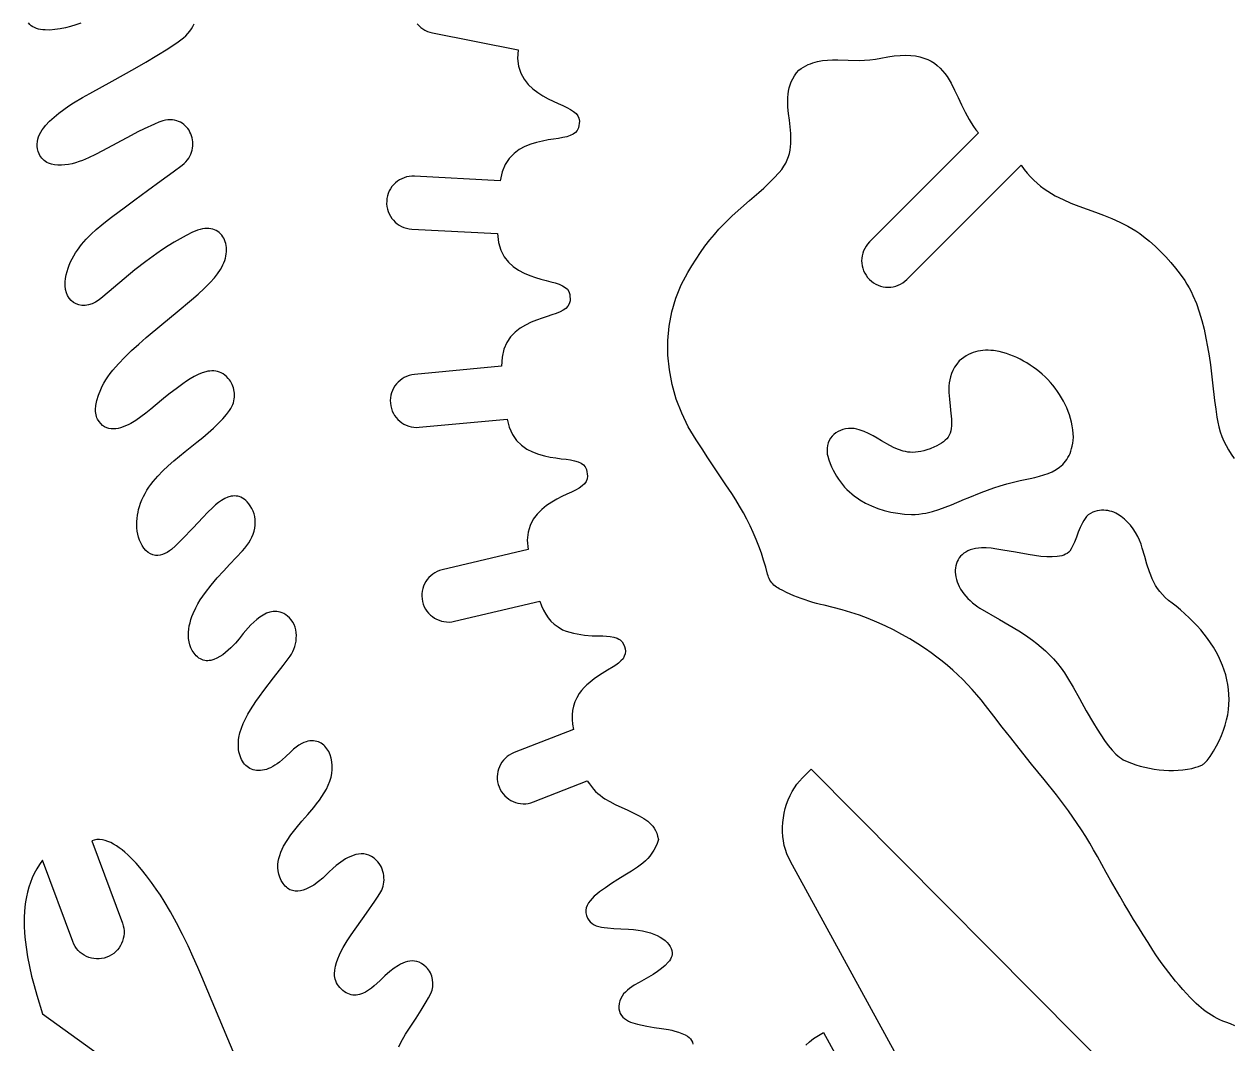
# Model space of a CAD drawing. Extents: x 4 to 246, y 5 to 420.
# Drawn here: x 4.5 to 73, y 49.9 to 107.8 of the extents above; entities that cross this region are included whole.
import ezdxf

# ---------------------------------------------------------------- set-up
doc = ezdxf.new("R2010")
doc.units = 0
doc.layers.add('IMPORT_-_TIRANO', color=18, linetype='CONTINUOUS')

msp = doc.modelspace()

# ---------------------------------------------------------------- linework, layer by layer
at = {"layer": 'IMPORT_-_TIRANO'}
for points in [[(7.703, 107.806), (7.422, 107.713), (7.131, 107.627), (6.835, 107.552), (6.538, 107.491), (6.245, 107.448), (5.959, 107.426), (5.687, 107.427), (5.557, 107.438), (5.432, 107.457), (5.312, 107.483), (5.198, 107.517), (5.091, 107.559), (4.99, 107.611), (4.898, 107.672), (4.813, 107.743), (4.738, 107.824)], [(25.738, 49.74), (25.861, 49.981), (26.129, 50.453), (26.419, 50.914), (26.719, 51.37), (27.016, 51.827), (27.299, 52.289), (27.431, 52.524), (27.555, 52.762), (27.595, 52.852), (27.627, 52.947), (27.651, 53.044), (27.668, 53.144), (27.676, 53.246), (27.677, 53.348), (27.656, 53.553), (27.607, 53.752), (27.572, 53.849), (27.53, 53.942), (27.481, 54.031), (27.426, 54.115), (27.364, 54.194), (27.296, 54.266), (27.165, 54.38), (27.033, 54.47), (26.9, 54.538), (26.767, 54.584), (26.634, 54.61), (26.501, 54.617), (26.369, 54.608), (26.237, 54.584), (26.106, 54.545), (25.975, 54.494), (25.846, 54.432), (25.719, 54.361), (25.469, 54.195), (25.228, 54.008), (24.955, 53.764), (24.663, 53.483), (24.353, 53.2), (24.191, 53.067), (24.025, 52.947), (23.855, 52.844), (23.681, 52.761), (23.503, 52.704), (23.413, 52.686), (23.322, 52.676), (23.23, 52.674), (23.137, 52.681), (23.043, 52.698), (22.949, 52.725), (22.854, 52.762), (22.758, 52.81), (22.661, 52.87), (22.564, 52.943), (22.471, 53.024), (22.39, 53.108), (22.32, 53.195), (22.261, 53.286), (22.211, 53.38), (22.171, 53.476), (22.14, 53.574), (22.118, 53.675), (22.104, 53.777), (22.098, 53.881), (22.107, 54.093), (22.143, 54.308), (22.2, 54.525), (22.277, 54.742), (22.369, 54.957), (22.472, 55.168), (22.584, 55.372), (22.818, 55.756), (23.042, 56.093), (23.901, 57.32), (24.378, 58.006), (24.573, 58.297), (24.72, 58.526), (24.774, 58.627), (24.819, 58.735), (24.854, 58.848), (24.879, 58.965), (24.895, 59.085), (24.902, 59.207), (24.9, 59.331), (24.888, 59.454), (24.867, 59.577), (24.838, 59.697), (24.8, 59.814), (24.753, 59.928), (24.697, 60.036), (24.634, 60.138), (24.561, 60.233), (24.481, 60.319), (24.339, 60.443), (24.194, 60.539), (24.048, 60.61), (23.9, 60.657), (23.751, 60.683), (23.603, 60.689), (23.454, 60.676), (23.305, 60.647), (23.158, 60.603), (23.012, 60.545), (22.868, 60.477), (22.726, 60.399), (22.45, 60.221), (22.189, 60.025), (21.992, 59.854), (21.799, 59.668), (21.611, 59.482), (21.427, 59.311), (21.188, 59.115), (20.915, 58.922), (20.77, 58.833), (20.621, 58.753), (20.468, 58.684), (20.314, 58.629), (20.16, 58.591), (20.007, 58.571), (19.856, 58.574), (19.708, 58.601), (19.566, 58.655), (19.497, 58.694), (19.43, 58.739), (19.365, 58.793), (19.301, 58.856), (19.24, 58.927), (19.182, 59.007), (19.074, 59.186), (18.991, 59.365), (18.931, 59.544), (18.894, 59.723), (18.878, 59.901), (18.88, 60.078), (18.9, 60.254), (18.936, 60.429), (18.987, 60.603), (19.051, 60.776), (19.126, 60.947), (19.212, 61.116), (19.407, 61.448), (19.625, 61.771), (19.918, 62.153), (20.242, 62.537), (20.581, 62.926), (20.918, 63.323), (21.08, 63.525), (21.235, 63.73), (21.381, 63.938), (21.516, 64.149), (21.638, 64.365), (21.744, 64.584), (21.832, 64.808), (21.901, 65.036), (21.945, 65.254), (21.967, 65.474), (21.967, 65.692), (21.947, 65.907), (21.907, 66.113), (21.846, 66.309), (21.766, 66.49), (21.667, 66.655), (21.55, 66.798), (21.484, 66.861), (21.414, 66.918), (21.34, 66.968), (21.261, 67.01), (21.178, 67.045), (21.09, 67.072), (20.998, 67.091), (20.903, 67.101), (20.803, 67.102), (20.699, 67.093), (20.591, 67.074), (20.479, 67.045), (20.363, 67.004), (20.244, 66.953), (20.072, 66.859), (19.913, 66.747), (19.762, 66.621), (19.615, 66.484), (19.314, 66.19), (19.151, 66.04), (18.975, 65.891), (18.847, 65.796), (18.72, 65.711), (18.596, 65.638), (18.473, 65.575), (18.352, 65.523), (18.233, 65.481), (18.117, 65.45), (18.003, 65.428), (17.892, 65.416), (17.785, 65.413), (17.681, 65.42), (17.58, 65.435), (17.484, 65.46), (17.391, 65.493), (17.303, 65.534), (17.219, 65.583), (17.14, 65.641), (17.066, 65.706), (16.997, 65.778), (16.934, 65.858), (16.876, 65.945), (16.824, 66.038), (16.778, 66.138), (16.738, 66.245), (16.705, 66.357), (16.679, 66.476), (16.66, 66.6), (16.648, 66.73), (16.644, 66.864), (16.647, 67.004), (16.658, 67.149), (16.677, 67.298), (16.732, 67.559), (16.815, 67.824), (16.921, 68.09), (17.046, 68.354), (17.184, 68.613), (17.331, 68.864), (17.634, 69.334), (17.835, 69.618), (18.08, 69.948), (18.641, 70.678), (19.185, 71.377), (19.579, 71.899), (19.662, 72.025), (19.734, 72.16), (19.796, 72.303), (19.846, 72.453), (19.886, 72.607), (19.913, 72.764), (19.928, 72.923), (19.931, 73.082), (19.92, 73.24), (19.895, 73.395), (19.855, 73.546), (19.801, 73.691), (19.732, 73.828), (19.647, 73.957), (19.545, 74.076), (19.427, 74.182), (19.326, 74.256), (19.224, 74.317), (19.123, 74.365), (19.022, 74.402), (18.921, 74.427), (18.821, 74.442), (18.721, 74.446), (18.622, 74.441), (18.524, 74.426), (18.426, 74.404), (18.234, 74.335), (18.046, 74.239), (17.863, 74.12), (17.687, 73.983), (17.517, 73.832), (17.355, 73.672), (17.201, 73.507), (16.92, 73.181), (16.683, 72.889), (16.472, 72.644), (16.213, 72.373), (16.068, 72.237), (15.915, 72.106), (15.755, 71.985), (15.591, 71.876), (15.422, 71.784), (15.251, 71.712), (15.079, 71.665), (14.993, 71.652), (14.908, 71.646), (14.823, 71.648), (14.738, 71.659), (14.655, 71.679), (14.572, 71.708), (14.491, 71.747), (14.411, 71.797), (14.332, 71.858), (14.255, 71.93), (14.132, 72.073), (14.03, 72.225), (13.95, 72.384), (13.888, 72.55), (13.845, 72.722), (13.819, 72.897), (13.809, 73.076), (13.813, 73.257), (13.831, 73.439), (13.861, 73.62), (13.902, 73.8), (13.952, 73.978), (14.011, 74.153), (14.077, 74.322), (14.227, 74.644), (14.349, 74.869), (14.483, 75.091), (14.625, 75.308), (14.775, 75.521), (15.097, 75.936), (15.441, 76.34), (15.798, 76.733), (16.161, 77.118), (16.875, 77.872), (17.007, 78.024), (17.127, 78.18), (17.235, 78.339), (17.329, 78.5), (17.411, 78.664), (17.479, 78.83), (17.532, 78.996), (17.572, 79.163), (17.596, 79.33), (17.605, 79.495), (17.599, 79.659), (17.577, 79.821), (17.538, 79.98), (17.483, 80.136), (17.41, 80.288), (17.32, 80.435), (17.235, 80.55), (17.148, 80.651), (17.06, 80.738), (16.97, 80.81), (16.88, 80.87), (16.789, 80.917), (16.697, 80.953), (16.605, 80.977), (16.512, 80.99), (16.419, 80.994), (16.326, 80.988), (16.234, 80.973), (16.049, 80.92), (15.867, 80.839), (15.689, 80.736), (15.516, 80.615), (15.349, 80.481), (15.19, 80.34), (14.9, 80.054), (14.657, 79.795), (14.053, 79.168), (13.477, 78.559), (13.296, 78.365), (13.087, 78.159), (12.856, 77.961), (12.733, 77.871), (12.607, 77.791), (12.477, 77.723), (12.345, 77.669), (12.211, 77.633), (12.075, 77.616), (11.939, 77.621), (11.803, 77.651), (11.667, 77.707), (11.533, 77.793), (11.402, 77.907), (11.287, 78.035), (11.189, 78.175), (11.105, 78.325), (11.036, 78.484), (10.981, 78.651), (10.939, 78.824), (10.909, 79.002), (10.892, 79.182), (10.885, 79.363), (10.888, 79.544), (10.901, 79.723), (10.923, 79.899), (10.953, 80.069), (10.99, 80.233), (11.035, 80.389), (11.102, 80.585), (11.179, 80.776), (11.265, 80.961), (11.359, 81.141), (11.461, 81.315), (11.571, 81.485), (11.688, 81.651), (11.811, 81.812), (12.075, 82.124), (12.361, 82.421), (12.663, 82.708), (12.978, 82.985), (13.633, 83.52), (14.296, 84.044), (14.621, 84.307), (14.936, 84.574), (15.239, 84.847), (15.524, 85.128), (15.756, 85.373), (15.963, 85.609), (16.138, 85.84), (16.211, 85.955), (16.274, 86.071), (16.322, 86.176), (16.36, 86.283), (16.389, 86.39), (16.409, 86.498), (16.421, 86.605), (16.425, 86.713), (16.421, 86.819), (16.41, 86.924), (16.364, 87.129), (16.291, 87.322), (16.191, 87.502), (16.132, 87.585), (16.068, 87.663), (15.974, 87.761), (15.877, 87.844), (15.777, 87.913), (15.676, 87.97), (15.572, 88.015), (15.467, 88.049), (15.36, 88.071), (15.251, 88.083), (15.142, 88.086), (15.031, 88.079), (14.92, 88.064), (14.808, 88.041), (14.583, 87.973), (14.359, 87.88), (14.137, 87.768), (13.918, 87.64), (13.705, 87.503), (13.499, 87.36), (13.115, 87.076), (12.78, 86.828), (12.605, 86.695), (12.404, 86.529), (11.935, 86.129), (11.674, 85.911), (11.401, 85.692), (11.118, 85.479), (10.83, 85.282), (10.54, 85.108), (10.395, 85.032), (10.25, 84.965), (10.108, 84.908), (9.966, 84.861), (9.827, 84.826), (9.691, 84.804), (9.557, 84.796), (9.427, 84.803), (9.3, 84.825), (9.178, 84.865), (9.061, 84.922), (8.949, 84.998), (8.843, 85.094), (8.743, 85.21), (8.66, 85.343), (8.626, 85.419), (8.598, 85.5), (8.576, 85.588), (8.56, 85.683), (8.551, 85.784), (8.549, 85.893), (8.568, 86.132), (8.621, 86.401), (8.71, 86.703), (8.838, 87.038), (8.92, 87.215), (9.016, 87.394), (9.126, 87.574), (9.248, 87.756), (9.382, 87.939), (9.527, 88.122), (9.848, 88.492), (10.204, 88.864), (10.589, 89.237), (10.997, 89.61), (11.422, 89.982), (12.3, 90.716), (13.173, 91.43), (13.993, 92.115), (14.368, 92.443), (14.712, 92.761), (15.049, 93.096), (15.288, 93.364), (15.469, 93.602), (15.631, 93.845), (15.706, 93.971), (15.771, 94.097), (15.827, 94.224), (15.873, 94.352), (15.911, 94.478), (15.939, 94.604), (15.958, 94.728), (15.969, 94.851), (15.971, 94.97), (15.965, 95.087), (15.95, 95.201), (15.928, 95.311), (15.897, 95.416), (15.859, 95.517), (15.813, 95.612), (15.76, 95.702), (15.7, 95.785), (15.632, 95.861), (15.558, 95.93), (15.477, 95.992), (15.389, 96.045), (15.295, 96.09), (15.195, 96.125), (15.089, 96.151), (14.976, 96.167), (14.858, 96.172), (14.735, 96.166), (14.605, 96.148), (14.471, 96.118), (14.332, 96.076), (14.187, 96.021), (14.038, 95.952), (13.687, 95.771), (13.343, 95.581), (13.005, 95.384), (12.672, 95.179), (12.344, 94.967), (12.021, 94.749), (11.388, 94.293), (10.769, 93.816), (10.16, 93.319), (9.558, 92.806), (8.961, 92.28), (8.754, 92.115), (8.549, 91.986), (8.346, 91.892), (8.149, 91.831), (7.957, 91.802), (7.775, 91.803), (7.602, 91.833), (7.442, 91.889), (7.296, 91.972), (7.166, 92.078), (7.054, 92.206), (6.962, 92.356), (6.891, 92.525), (6.844, 92.712), (6.822, 92.915), (6.827, 93.133), (6.851, 93.335), (6.886, 93.532), (6.931, 93.725), (6.988, 93.912), (7.054, 94.094), (7.129, 94.272), (7.213, 94.446), (7.306, 94.615), (7.406, 94.781), (7.514, 94.942), (7.75, 95.254), (8.01, 95.551), (8.29, 95.836), (8.586, 96.108), (8.894, 96.371), (9.21, 96.624), (9.531, 96.87), (10.17, 97.341), (10.779, 97.795), (11.498, 98.33), (12.258, 98.88), (12.95, 99.379), (13.463, 99.761), (13.571, 99.853), (13.667, 99.95), (13.753, 100.052), (13.827, 100.158), (13.891, 100.268), (13.944, 100.381), (13.987, 100.497), (14.02, 100.614), (14.044, 100.732), (14.057, 100.85), (14.061, 100.969), (14.056, 101.086), (14.042, 101.202), (14.02, 101.316), (13.988, 101.427), (13.949, 101.535), (13.901, 101.638), (13.846, 101.737), (13.783, 101.831), (13.712, 101.918), (13.635, 101.999), (13.55, 102.073), (13.459, 102.138), (13.361, 102.196), (13.257, 102.244), (13.146, 102.282), (13.03, 102.309), (12.908, 102.326), (12.781, 102.33), (12.649, 102.323), (12.511, 102.302), (12.369, 102.267), (12.143, 102.192), (11.88, 102.087), (11.302, 101.826), (10.943, 101.647), (10.563, 101.447), (9.761, 101.008), (8.942, 100.565), (8.54, 100.36), (8.152, 100.174), (7.802, 100.027), (7.612, 99.959), (7.415, 99.897), (7.215, 99.843), (7.011, 99.8), (6.808, 99.769), (6.607, 99.752), (6.41, 99.753), (6.22, 99.772), (6.04, 99.813), (5.87, 99.876), (5.79, 99.917), (5.713, 99.965), (5.641, 100.019), (5.573, 100.081), (5.509, 100.15), (5.45, 100.227), (5.396, 100.311), (5.347, 100.404), (5.291, 100.543), (5.254, 100.682), (5.235, 100.82), (5.233, 100.957), (5.247, 101.094), (5.277, 101.229), (5.32, 101.364), (5.377, 101.496), (5.446, 101.628), (5.526, 101.758), (5.616, 101.885), (5.716, 102.011), (5.941, 102.255), (6.191, 102.49), (6.46, 102.712), (6.74, 102.921), (7.023, 103.116), (7.301, 103.295), (7.813, 103.6), (8.216, 103.825), (9.485, 104.521), (10.767, 105.233), (11.403, 105.599), (12.029, 105.974), (12.643, 106.36), (13.239, 106.758), (13.387, 106.866), (13.527, 106.98), (13.657, 107.1), (13.776, 107.225), (13.884, 107.356), (13.98, 107.491), (14.062, 107.632), (14.13, 107.777)], [(26.78, 107.782), (26.876, 107.675), (26.983, 107.577), (27.1, 107.489), (27.225, 107.413), (27.359, 107.348), (27.501, 107.297), (27.65, 107.26), (32.503, 106.31), (32.476, 105.817), (32.534, 105.366), (32.66, 104.974), (32.845, 104.634), (33.075, 104.341), (33.336, 104.089), (33.62, 103.872), (33.914, 103.686), (34.211, 103.525), (34.502, 103.384), (34.781, 103.257), (35.04, 103.141), (35.274, 103.031), (35.479, 102.922), (35.652, 102.81), (35.789, 102.691), (35.89, 102.561), (35.953, 102.416), (35.98, 102.252), (35.93, 101.884), (35.861, 101.733), (35.761, 101.61), (35.63, 101.511), (35.465, 101.433), (35.269, 101.371), (35.043, 101.321), (34.787, 101.278), (34.507, 101.234), (34.205, 101.187), (33.886, 101.128), (33.557, 101.051), (33.224, 100.95), (32.893, 100.816), (32.573, 100.643), (32.274, 100.421), (32.006, 100.143), (31.779, 99.799), (31.604, 99.38), (31.496, 98.874), (26.633, 99.135), (26.479, 99.136), (26.329, 99.121), (26.183, 99.091), (26.043, 99.048), (25.908, 98.992), (25.781, 98.924), (25.66, 98.843), (25.549, 98.752), (25.446, 98.651), (25.354, 98.54), (25.272, 98.42), (25.202, 98.293), (25.144, 98.158), (25.099, 98.016), (25.069, 97.868), (25.053, 97.715), (25.052, 97.561), (25.067, 97.411), (25.096, 97.265), (25.139, 97.125), (25.195, 96.99), (25.264, 96.862), (25.344, 96.742), (25.435, 96.631), (25.537, 96.528), (25.648, 96.436), (25.767, 96.354), (25.895, 96.284), (26.03, 96.226), (26.172, 96.181), (26.32, 96.15), (26.473, 96.134), (31.344, 95.874), (31.399, 95.367), (31.527, 94.932), (31.718, 94.567), (31.956, 94.261), (32.23, 94.009), (32.53, 93.804), (32.844, 93.636), (33.166, 93.501), (33.485, 93.389), (33.795, 93.298), (34.091, 93.219), (34.365, 93.147), (34.615, 93.077), (34.835, 93.003), (35.024, 92.921), (35.178, 92.826), (35.299, 92.715), (35.386, 92.582), (35.438, 92.424), (35.449, 92.053), (35.406, 91.893), (35.328, 91.755), (35.214, 91.636), (35.065, 91.532), (34.882, 91.439), (34.665, 91.352), (34.422, 91.267), (34.152, 91.179), (33.862, 91.082), (33.557, 90.973), (33.245, 90.843), (32.933, 90.689), (32.628, 90.503), (32.341, 90.28), (32.082, 90.012), (31.863, 89.693), (31.695, 89.316), (31.592, 88.874), (31.567, 88.358), (26.622, 87.882), (26.47, 87.861), (26.324, 87.825), (26.184, 87.775), (26.051, 87.712), (25.926, 87.637), (25.809, 87.551), (25.702, 87.455), (25.604, 87.348), (25.517, 87.233), (25.441, 87.11), (25.377, 86.98), (25.326, 86.844), (25.288, 86.702), (25.264, 86.555), (25.255, 86.404), (25.261, 86.251), (25.283, 86.098), (25.319, 85.952), (25.369, 85.812), (25.431, 85.679), (25.506, 85.554), (25.592, 85.437), (25.689, 85.33), (25.795, 85.233), (25.91, 85.146), (26.033, 85.07), (26.163, 85.006), (26.3, 84.955), (26.442, 84.917), (26.588, 84.893), (26.739, 84.884), (26.892, 84.89), (31.887, 85.355), (32.001, 84.893), (32.185, 84.477), (32.421, 84.139), (32.696, 83.867), (33, 83.653), (33.323, 83.487), (33.658, 83.361), (33.993, 83.267), (34.324, 83.199), (34.644, 83.148), (34.947, 83.107), (35.228, 83.071), (35.484, 83.033), (35.712, 82.988), (35.91, 82.931), (36.076, 82.857), (36.21, 82.761), (36.312, 82.64), (36.385, 82.491), (36.443, 82.124), (36.421, 81.96), (36.362, 81.813), (36.263, 81.681), (36.128, 81.559), (35.959, 81.443), (35.756, 81.329), (35.525, 81.213), (35.268, 81.092), (34.993, 80.959), (34.705, 80.811), (34.412, 80.642), (34.122, 80.449), (33.844, 80.226), (33.588, 79.967), (33.366, 79.668), (33.189, 79.324), (33.072, 78.929), (33.025, 78.478), (33.067, 77.963), (28.204, 76.805), (28.056, 76.762), (27.916, 76.706), (27.785, 76.636), (27.662, 76.556), (27.549, 76.464), (27.446, 76.362), (27.353, 76.251), (27.272, 76.132), (27.202, 76.006), (27.144, 75.874), (27.1, 75.736), (27.068, 75.593), (27.051, 75.447), (27.048, 75.299), (27.06, 75.148), (27.088, 74.997), (27.131, 74.849), (27.188, 74.709), (27.257, 74.578), (27.338, 74.455), (27.43, 74.342), (27.531, 74.239), (27.642, 74.146), (27.761, 74.065), (27.887, 73.995), (28.02, 73.937), (28.158, 73.893), (28.3, 73.861), (28.446, 73.844), (28.595, 73.841), (28.745, 73.853), (28.896, 73.881), (33.736, 75.03), (33.839, 74.754), (33.949, 74.506), (34.071, 74.283), (34.21, 74.08), (34.369, 73.894), (34.554, 73.722), (34.77, 73.56), (35.02, 73.405), (35.229, 73.328), (35.436, 73.263), (35.642, 73.209), (35.848, 73.164), (36.055, 73.129), (36.267, 73.101), (36.704, 73.063), (37.108, 73.057), (37.316, 73.052), (37.524, 73.04), (37.729, 73.017), (37.928, 72.978), (38.12, 72.917), (38.212, 72.877), (38.3, 72.83), (38.405, 72.714), (38.487, 72.589), (38.544, 72.458), (38.578, 72.321), (38.586, 72.182), (38.57, 72.041), (38.527, 71.9), (38.459, 71.761), (38.33, 71.63), (38.192, 71.511), (38.046, 71.401), (37.894, 71.298), (37.581, 71.105), (37.266, 70.918), (36.902, 70.671), (36.732, 70.543), (36.568, 70.411), (36.41, 70.271), (36.257, 70.123), (36.108, 69.965), (35.964, 69.794), (35.828, 69.547), (35.722, 69.305), (35.645, 69.064), (35.596, 68.822), (35.572, 68.573), (35.572, 68.314), (35.595, 68.04), (35.639, 67.749), (32.275, 66.431), (32.135, 66.367), (32.004, 66.291), (31.884, 66.204), (31.774, 66.107), (31.675, 66), (31.587, 65.884), (31.511, 65.762), (31.447, 65.632), (31.396, 65.498), (31.358, 65.358), (31.333, 65.215), (31.322, 65.07), (31.326, 64.923), (31.344, 64.776), (31.377, 64.629), (31.426, 64.483), (31.49, 64.343), (31.565, 64.212), (31.653, 64.092), (31.75, 63.982), (31.857, 63.883), (31.973, 63.795), (32.095, 63.719), (32.225, 63.655), (32.359, 63.604), (32.499, 63.566), (32.642, 63.541), (32.787, 63.53), (32.934, 63.534), (33.081, 63.552), (33.229, 63.585), (33.374, 63.634), (36.429, 64.831), (36.545, 64.659), (36.662, 64.503), (36.781, 64.362), (36.902, 64.233), (37.026, 64.116), (37.153, 64.009), (37.284, 63.91), (37.42, 63.818), (37.706, 63.65), (38.016, 63.492), (38.725, 63.159), (39.06, 62.991), (39.36, 62.842), (39.626, 62.698), (39.746, 62.623), (39.858, 62.544), (39.962, 62.457), (40.058, 62.363), (40.146, 62.257), (40.226, 62.14), (40.298, 62.008), (40.362, 61.861), (40.418, 61.695), (40.467, 61.509), (40.389, 61.283), (40.3, 61.077), (40.203, 60.89), (40.096, 60.719), (39.98, 60.562), (39.855, 60.418), (39.722, 60.284), (39.58, 60.159), (39.43, 60.041), (39.272, 59.927), (38.932, 59.704), (38.561, 59.477), (38.162, 59.228), (37.807, 58.998), (37.454, 58.767), (37.12, 58.53), (36.966, 58.409), (36.823, 58.286), (36.695, 58.161), (36.583, 58.033), (36.489, 57.902), (36.416, 57.768), (36.366, 57.63), (36.342, 57.488), (36.345, 57.342), (36.377, 57.192), (36.434, 57.049), (36.507, 56.928), (36.594, 56.824), (36.696, 56.738), (36.811, 56.667), (36.94, 56.61), (37.08, 56.565), (37.232, 56.529), (37.394, 56.503), (37.566, 56.484), (37.937, 56.459), (38.339, 56.443), (38.765, 56.421), (39.044, 56.397), (39.307, 56.362), (39.556, 56.317), (39.79, 56.263), (40.007, 56.199), (40.209, 56.127), (40.393, 56.048), (40.561, 55.961), (40.711, 55.867), (40.844, 55.768), (40.958, 55.663), (41.054, 55.552), (41.131, 55.438), (41.188, 55.319), (41.226, 55.198), (41.244, 55.073), (41.241, 54.983), (41.223, 54.893), (41.19, 54.804), (41.144, 54.714), (41.085, 54.625), (41.014, 54.537), (40.843, 54.361), (40.638, 54.189), (40.407, 54.019), (40.158, 53.853), (39.899, 53.692), (39.641, 53.545), (39.366, 53.394), (39.089, 53.232), (38.954, 53.145), (38.825, 53.053), (38.703, 52.956), (38.59, 52.851), (38.488, 52.739), (38.4, 52.619), (38.327, 52.489), (38.27, 52.35), (38.233, 52.2), (38.217, 52.038), (38.223, 51.889), (38.251, 51.756), (38.298, 51.635), (38.363, 51.528), (38.443, 51.432), (38.537, 51.347), (38.642, 51.272), (38.758, 51.206), (38.88, 51.149), (39.009, 51.099), (39.277, 51.018), (39.796, 50.91), (40.22, 50.841), (40.637, 50.781), (41.034, 50.717), (41.221, 50.679), (41.398, 50.635), (41.601, 50.575), (41.795, 50.506), (41.969, 50.429), (42.115, 50.345), (42.202, 50.275), (42.276, 50.193), (42.337, 50.101), (42.385, 50.001), (42.421, 49.895)], [(73.151, 50.942), (72.89, 51.038), (72.629, 51.138), (72.463, 51.205), (72.299, 51.279), (72.138, 51.358), (71.979, 51.443), (71.823, 51.535), (71.671, 51.63), (71.521, 51.733), (71.375, 51.84), (71.232, 51.952), (71.094, 52.069), (70.96, 52.192), (70.829, 52.318), (70.612, 52.541), (70.398, 52.768), (70.189, 52.998), (69.983, 53.232), (69.782, 53.47), (69.585, 53.711), (69.393, 53.955), (69.205, 54.202), (69.021, 54.453), (68.842, 54.707), (68.668, 54.964), (68.498, 55.224), (68.221, 55.659), (67.947, 56.095), (67.675, 56.532), (67.406, 56.972), (67.139, 57.413), (66.875, 57.855), (66.615, 58.298), (66.355, 58.743), (66.1, 59.189), (65.847, 59.637), (65.596, 60.086), (65.348, 60.536), (65.135, 60.919), (64.915, 61.297), (64.688, 61.673), (64.454, 62.044), (64.213, 62.412), (63.966, 62.776), (63.712, 63.135), (63.377, 63.584), (63.033, 64.029), (62.329, 64.909), (61.617, 65.785), (60.915, 66.662), (60.437, 67.274), (59.96, 67.885), (59.484, 68.499), (59.008, 69.112), (58.766, 69.418), (58.515, 69.717), (58.257, 70.01), (57.991, 70.295), (57.717, 70.574), (57.436, 70.846), (57.149, 71.11), (56.854, 71.366), (56.554, 71.615), (56.246, 71.856), (55.933, 72.088), (55.614, 72.311), (55.171, 72.603), (54.72, 72.88), (54.261, 73.142), (53.794, 73.39), (53.321, 73.622), (52.842, 73.837), (52.357, 74.038), (51.867, 74.221), (51.372, 74.389), (50.873, 74.54), (50.372, 74.674), (49.868, 74.791), (49.648, 74.841), (49.428, 74.896), (49.21, 74.956), (48.993, 75.022), (48.776, 75.093), (48.562, 75.168), (48.348, 75.249), (48.136, 75.334), (47.926, 75.425), (47.717, 75.52), (47.51, 75.621), (47.306, 75.725), (47.227, 75.771), (47.152, 75.821), (47.08, 75.877), (47.012, 75.937), (46.948, 76.003), (46.89, 76.072), (46.836, 76.145), (46.787, 76.222), (46.745, 76.302), (46.708, 76.384), (46.676, 76.468), (46.652, 76.553), (46.546, 76.954), (46.428, 77.352), (46.298, 77.747), (46.157, 78.14), (46.004, 78.529), (45.839, 78.914), (45.663, 79.295), (45.475, 79.672), (45.276, 80.044), (45.067, 80.41), (44.847, 80.77), (44.617, 81.126), (44.279, 81.631), (43.942, 82.137), (43.605, 82.644), (43.27, 83.151), (42.935, 83.659), (42.601, 84.167), (42.157, 84.913), (41.78, 85.69), (41.474, 86.492), (41.242, 87.312), (41.084, 88.143), (41.003, 88.978), (41, 89.81), (41.074, 90.631), (41.225, 91.435), (41.451, 92.214), (41.751, 92.961), (42.122, 93.672), (42.352, 94.053), (42.592, 94.429), (42.84, 94.797), (43.098, 95.16), (43.371, 95.514), (43.635, 95.834), (43.893, 96.127), (44.145, 96.396), (44.394, 96.645), (44.64, 96.878), (45.131, 97.318), (45.632, 97.748), (46.155, 98.205), (46.429, 98.454), (46.712, 98.723), (47.008, 99.016), (47.316, 99.337), (47.458, 99.516), (47.58, 99.695), (47.682, 99.877), (47.766, 100.06), (47.834, 100.244), (47.887, 100.429), (47.927, 100.615), (47.954, 100.802), (47.97, 100.99), (47.976, 101.178), (47.965, 101.556), (47.932, 101.934), (47.888, 102.311), (47.843, 102.686), (47.808, 103.057), (47.795, 103.424), (47.8, 103.606), (47.814, 103.786), (47.839, 103.964), (47.876, 104.14), (47.926, 104.314), (47.991, 104.486), (48.073, 104.656), (48.172, 104.824), (48.29, 104.988), (48.428, 105.15), (48.554, 105.242), (48.682, 105.324), (48.812, 105.396), (48.944, 105.46), (49.077, 105.515), (49.211, 105.563), (49.484, 105.638), (49.763, 105.688), (50.047, 105.717), (50.336, 105.731), (50.629, 105.733), (51.225, 105.718), (51.835, 105.705), (52.143, 105.711), (52.453, 105.729), (52.765, 105.766), (53.078, 105.824), (53.467, 105.902), (53.829, 105.956), (54.167, 105.987), (54.48, 105.997), (54.771, 105.985), (55.04, 105.954), (55.289, 105.904), (55.519, 105.836), (55.732, 105.751), (55.927, 105.651), (56.108, 105.536), (56.275, 105.408), (56.429, 105.267), (56.572, 105.115), (56.704, 104.952), (56.828, 104.78), (56.944, 104.599), (57.054, 104.411), (57.258, 104.017), (57.453, 103.606), (57.646, 103.187), (57.849, 102.768), (58.072, 102.356), (58.194, 102.156), (58.324, 101.961), (58.464, 101.772), (58.615, 101.591), (52.424, 95.4), (52.321, 95.286), (52.232, 95.164), (52.156, 95.036), (52.094, 94.903), (52.046, 94.765), (52.012, 94.624), (51.991, 94.481), (51.984, 94.337), (51.991, 94.193), (52.012, 94.05), (52.046, 93.91), (52.094, 93.772), (52.156, 93.639), (52.232, 93.511), (52.321, 93.389), (52.424, 93.275), (52.538, 93.172), (52.66, 93.082), (52.788, 93.007), (52.921, 92.945), (53.059, 92.897), (53.2, 92.862), (53.343, 92.842), (53.487, 92.835), (53.631, 92.842), (53.774, 92.862), (53.914, 92.897), (54.052, 92.945), (54.185, 93.007), (54.313, 93.082), (54.435, 93.172), (54.549, 93.275), (61.027, 99.753), (61.197, 99.517), (61.372, 99.298), (61.554, 99.094), (61.741, 98.905), (61.934, 98.73), (62.131, 98.567), (62.333, 98.416), (62.539, 98.275), (62.75, 98.145), (62.964, 98.023), (63.401, 97.803), (63.85, 97.608), (64.307, 97.429), (65.236, 97.093), (65.703, 96.921), (66.169, 96.736), (66.63, 96.53), (66.859, 96.417), (67.085, 96.296), (67.309, 96.167), (67.531, 96.027), (67.749, 95.877), (67.964, 95.716), (68.302, 95.439), (68.624, 95.155), (68.933, 94.862), (69.228, 94.559), (69.512, 94.244), (69.785, 93.917), (70.048, 93.577), (70.302, 93.222), (70.43, 93.014), (70.55, 92.801), (70.663, 92.584), (70.769, 92.361), (70.961, 91.904), (71.128, 91.433), (71.273, 90.949), (71.399, 90.454), (71.507, 89.953), (71.601, 89.445), (71.683, 88.934), (71.755, 88.422), (71.881, 87.404), (71.997, 86.409), (72.058, 85.925), (72.125, 85.454), (72.174, 85.18), (72.239, 84.907), (72.319, 84.637), (72.413, 84.371), (72.523, 84.108), (72.646, 83.852), (72.783, 83.601), (72.934, 83.357), (73.097, 83.12)], [(54.39, 48.477), (47.941, 60.254), (47.742, 60.693), (47.667, 60.93), (47.6, 61.172), (47.551, 61.424), (47.519, 61.681), (47.502, 61.943), (47.5, 62.207), (47.515, 62.473), (47.546, 62.737), (47.592, 63), (47.653, 63.258), (47.73, 63.511), (47.821, 63.758), (47.925, 63.995), (48.043, 64.223), (48.173, 64.438), (48.315, 64.642), (48.46, 64.819), (48.632, 65.005), (48.87, 65.244), (49.13, 65.5), (66.798, 47.685)], [(19.754, 41.372), (14.915, 52.902), (14.576, 53.715), (14.348, 54.247), (14.087, 54.837), (13.796, 55.467), (13.481, 56.118), (13.144, 56.771), (12.791, 57.409), (12.437, 57.996), (12.22, 58.336), (11.98, 58.695), (11.72, 59.065), (11.442, 59.436), (11.15, 59.802), (10.846, 60.153), (10.534, 60.482), (10.375, 60.634), (10.215, 60.778), (10.054, 60.912), (9.892, 61.035), (9.731, 61.146), (9.57, 61.243), (9.409, 61.327), (9.249, 61.395), (9.091, 61.447), (8.934, 61.481), (8.779, 61.497), (8.627, 61.494), (8.477, 61.469), (8.33, 61.424), (10.067, 56.758), (10.114, 56.611), (10.144, 56.464), (10.16, 56.316), (10.161, 56.169), (10.147, 56.024), (10.12, 55.881), (10.079, 55.743), (10.026, 55.609), (9.96, 55.481), (9.881, 55.36), (9.792, 55.246), (9.691, 55.141), (9.579, 55.045), (9.457, 54.96), (9.325, 54.887), (9.184, 54.826), (9.037, 54.78), (8.89, 54.749), (8.742, 54.733), (8.595, 54.733), (8.45, 54.746), (8.308, 54.773), (8.169, 54.814), (8.035, 54.868), (7.907, 54.934), (7.786, 55.012), (7.672, 55.102), (7.567, 55.203), (7.471, 55.314), (7.386, 55.436), (7.313, 55.568), (7.252, 55.71), (5.532, 60.327), (5.361, 60.083), (5.208, 59.834), (5.072, 59.58), (4.953, 59.322), (4.849, 59.059), (4.76, 58.792), (4.686, 58.522), (4.625, 58.248), (4.577, 57.971), (4.541, 57.691), (4.516, 57.408), (4.503, 57.122), (4.499, 56.834), (4.505, 56.545), (4.519, 56.253), (4.542, 55.96), (4.604, 55.402), (4.689, 54.849), (4.795, 54.3), (4.92, 53.755), (5.059, 53.214), (5.212, 52.675), (5.545, 51.606), (15.157, 44.682)], [(48.821, 49.833), (49.026, 50.03), (49.261, 50.216), (49.529, 50.389), (49.83, 50.548), (51.754, 47.033)]]:
    msp.add_lwpolyline(points, dxfattribs=at)
for points in [[(60.971, 81.872), (61.532, 81.983), (61.804, 82.043), (62.067, 82.109), (62.32, 82.184), (62.562, 82.27), (62.791, 82.37), (63.005, 82.487), (63.203, 82.623), (63.295, 82.699), (63.383, 82.78), (63.465, 82.868), (63.543, 82.962), (63.615, 83.062), (63.682, 83.17), (63.743, 83.285), (63.798, 83.407), (63.847, 83.537), (63.89, 83.676), (63.926, 83.823), (63.955, 83.98), (63.977, 84.145), (63.993, 84.32), (63.981, 84.538), (63.959, 84.753), (63.926, 84.966), (63.883, 85.177), (63.83, 85.385), (63.767, 85.59), (63.696, 85.792), (63.615, 85.991), (63.526, 86.186), (63.428, 86.378), (63.323, 86.565), (63.209, 86.748), (63.089, 86.927), (62.961, 87.101), (62.826, 87.27), (62.685, 87.434), (62.537, 87.593), (62.384, 87.746), (62.224, 87.893), (62.06, 88.035), (61.891, 88.17), (61.716, 88.299), (61.538, 88.421), (61.355, 88.536), (61.168, 88.644), (60.978, 88.745), (60.785, 88.838), (60.588, 88.924), (60.39, 89.002), (60.188, 89.071), (59.985, 89.132), (59.78, 89.185), (59.459, 89.238), (59.304, 89.253), (59.153, 89.261), (59.006, 89.26), (58.861, 89.251), (58.719, 89.233), (58.58, 89.207), (58.443, 89.171), (58.308, 89.126), (58.174, 89.072), (58.042, 89.008), (57.91, 88.935), (57.78, 88.851), (57.65, 88.757), (57.52, 88.653), (57.377, 88.471), (57.257, 88.292), (57.159, 88.114), (57.081, 87.936), (57.021, 87.759), (56.977, 87.582), (56.948, 87.404), (56.932, 87.224), (56.927, 87.043), (56.931, 86.859), (56.96, 86.482), (57.004, 86.089), (57.05, 85.677), (57.063, 85.53), (57.076, 85.327), (57.08, 85.142), (57.075, 84.974), (57.059, 84.821), (57.033, 84.682), (56.995, 84.556), (56.946, 84.441), (56.885, 84.336), (56.811, 84.24), (56.725, 84.151), (56.625, 84.067), (56.51, 83.989), (56.382, 83.913), (56.238, 83.839), (55.904, 83.69), (55.861, 83.673), (55.684, 83.607), (55.513, 83.555), (55.348, 83.516), (55.189, 83.489), (55.034, 83.473), (54.885, 83.467), (54.74, 83.472), (54.599, 83.486), (54.462, 83.508), (54.329, 83.539), (54.071, 83.621), (53.822, 83.726), (53.581, 83.849), (53.107, 84.127), (52.869, 84.271), (52.628, 84.411), (52.379, 84.541), (52.12, 84.656), (51.85, 84.75), (51.709, 84.788), (51.563, 84.818), (51.394, 84.824), (51.23, 84.816), (51.072, 84.793), (50.921, 84.757), (50.779, 84.707), (50.645, 84.644), (50.522, 84.568), (50.41, 84.479), (50.31, 84.379), (50.223, 84.266), (50.15, 84.143), (50.093, 84.008), (50.051, 83.863), (50.027, 83.707), (50.021, 83.542), (50.034, 83.367), (50.062, 83.242), (50.126, 83.036), (50.198, 82.837), (50.277, 82.645), (50.363, 82.46), (50.456, 82.282), (50.556, 82.112), (50.663, 81.948), (50.776, 81.791), (50.895, 81.641), (51.02, 81.497), (51.15, 81.361), (51.287, 81.231), (51.428, 81.107), (51.574, 80.99), (51.725, 80.88), (51.881, 80.776), (52.205, 80.587), (52.545, 80.423), (52.899, 80.283), (53.266, 80.168), (53.642, 80.076), (54.027, 80.008), (54.42, 79.962), (54.817, 79.939), (55.026, 79.947), (55.229, 79.965), (55.426, 79.99), (55.619, 80.024), (55.993, 80.11), (56.356, 80.22), (56.714, 80.349), (57.073, 80.493), (57.812, 80.805), (58.031, 80.895), (58.754, 81.182), (59.48, 81.448), (59.847, 81.57), (60.217, 81.682), (60.591, 81.783)], [(65.083, 80.07), (64.955, 80.002), (64.837, 79.919), (64.74, 79.819), (64.652, 79.71), (64.573, 79.593), (64.502, 79.47), (64.376, 79.208), (64.266, 78.932), (64.161, 78.652), (64.052, 78.375), (63.929, 78.11), (63.859, 77.986), (63.782, 77.867), (63.723, 77.8), (63.642, 77.737), (63.549, 77.683), (63.445, 77.638), (63.332, 77.602), (63.209, 77.574), (63.078, 77.554), (62.791, 77.535), (62.479, 77.541), (62.144, 77.567), (61.794, 77.609), (61.433, 77.664), (60.699, 77.795), (59.985, 77.925), (59.65, 77.98), (59.335, 78.023), (59.046, 78.049), (58.789, 78.055), (58.611, 78.04), (58.444, 78.015), (58.288, 77.979), (58.144, 77.933), (58.011, 77.877), (57.889, 77.813), (57.779, 77.74), (57.68, 77.659), (57.592, 77.571), (57.516, 77.476), (57.45, 77.374), (57.396, 77.267), (57.353, 77.154), (57.321, 77.037), (57.299, 76.915), (57.289, 76.79), (57.289, 76.662), (57.301, 76.53), (57.323, 76.397), (57.356, 76.261), (57.4, 76.125), (57.454, 75.988), (57.519, 75.851), (57.595, 75.714), (57.681, 75.578), (57.777, 75.444), (57.885, 75.311), (58.002, 75.181), (58.13, 75.054), (58.268, 74.931), (58.417, 74.811), (58.576, 74.696), (58.694, 74.62), (59.803, 73.977), (60.351, 73.662), (60.889, 73.338), (61.153, 73.169), (61.413, 72.994), (61.67, 72.812), (61.921, 72.622), (62.167, 72.422), (62.408, 72.211), (62.643, 71.987), (62.871, 71.751), (63.086, 71.496), (63.289, 71.232), (63.482, 70.961), (63.661, 70.682), (63.978, 70.14), (64.332, 69.502), (64.716, 68.811), (65.122, 68.109), (65.331, 67.766), (65.543, 67.437), (65.756, 67.125), (65.97, 66.837), (66.184, 66.578), (66.397, 66.353), (66.503, 66.254), (66.608, 66.166), (66.712, 66.089), (66.815, 66.024), (67.04, 65.922), (67.277, 65.829), (67.523, 65.744), (67.778, 65.667), (68.039, 65.6), (68.306, 65.543), (68.577, 65.497), (68.85, 65.46), (69.124, 65.435), (69.397, 65.421), (69.668, 65.419), (69.936, 65.43), (70.198, 65.453), (70.453, 65.489), (70.7, 65.539), (70.938, 65.602), (71.081, 65.645), (71.129, 65.661), (71.176, 65.679), (71.221, 65.699), (71.266, 65.722), (71.309, 65.747), (71.351, 65.773), (71.391, 65.803), (71.43, 65.833), (71.467, 65.866), (71.502, 65.901), (71.536, 65.938), (71.567, 65.976), (71.738, 66.206), (71.93, 66.508), (72.102, 66.809), (72.255, 67.108), (72.389, 67.406), (72.503, 67.703), (72.6, 67.998), (72.678, 68.291), (72.739, 68.583), (72.782, 68.873), (72.809, 69.16), (72.818, 69.446), (72.812, 69.729), (72.789, 70.01), (72.751, 70.288), (72.698, 70.564), (72.63, 70.837), (72.547, 71.107), (72.45, 71.374), (72.34, 71.638), (72.216, 71.899), (72.079, 72.156), (71.929, 72.41), (71.767, 72.661), (71.593, 72.907), (71.408, 73.15), (71.211, 73.39), (71.003, 73.625), (70.785, 73.856), (70.556, 74.082), (70.318, 74.305), (70.07, 74.523), (69.813, 74.736), (69.585, 74.911), (69.382, 75.068), (69.2, 75.23), (69.038, 75.395), (68.894, 75.566), (68.765, 75.741), (68.65, 75.921), (68.548, 76.106), (68.457, 76.297), (68.374, 76.493), (68.299, 76.695), (68.163, 77.117), (68.034, 77.564), (67.899, 78.038), (67.828, 78.257), (67.74, 78.479), (67.636, 78.7), (67.515, 78.917), (67.38, 79.127), (67.23, 79.328), (67.066, 79.514), (66.889, 79.684), (66.7, 79.835), (66.499, 79.962), (66.394, 80.017), (66.286, 80.064), (66.176, 80.104), (66.064, 80.136), (65.949, 80.161), (65.831, 80.176), (65.712, 80.183), (65.59, 80.181), (65.466, 80.168), (65.34, 80.146), (65.212, 80.113)]]:
    msp.add_lwpolyline(points, close=True, dxfattribs=at)

doc.saveas('drawing.dxf')
